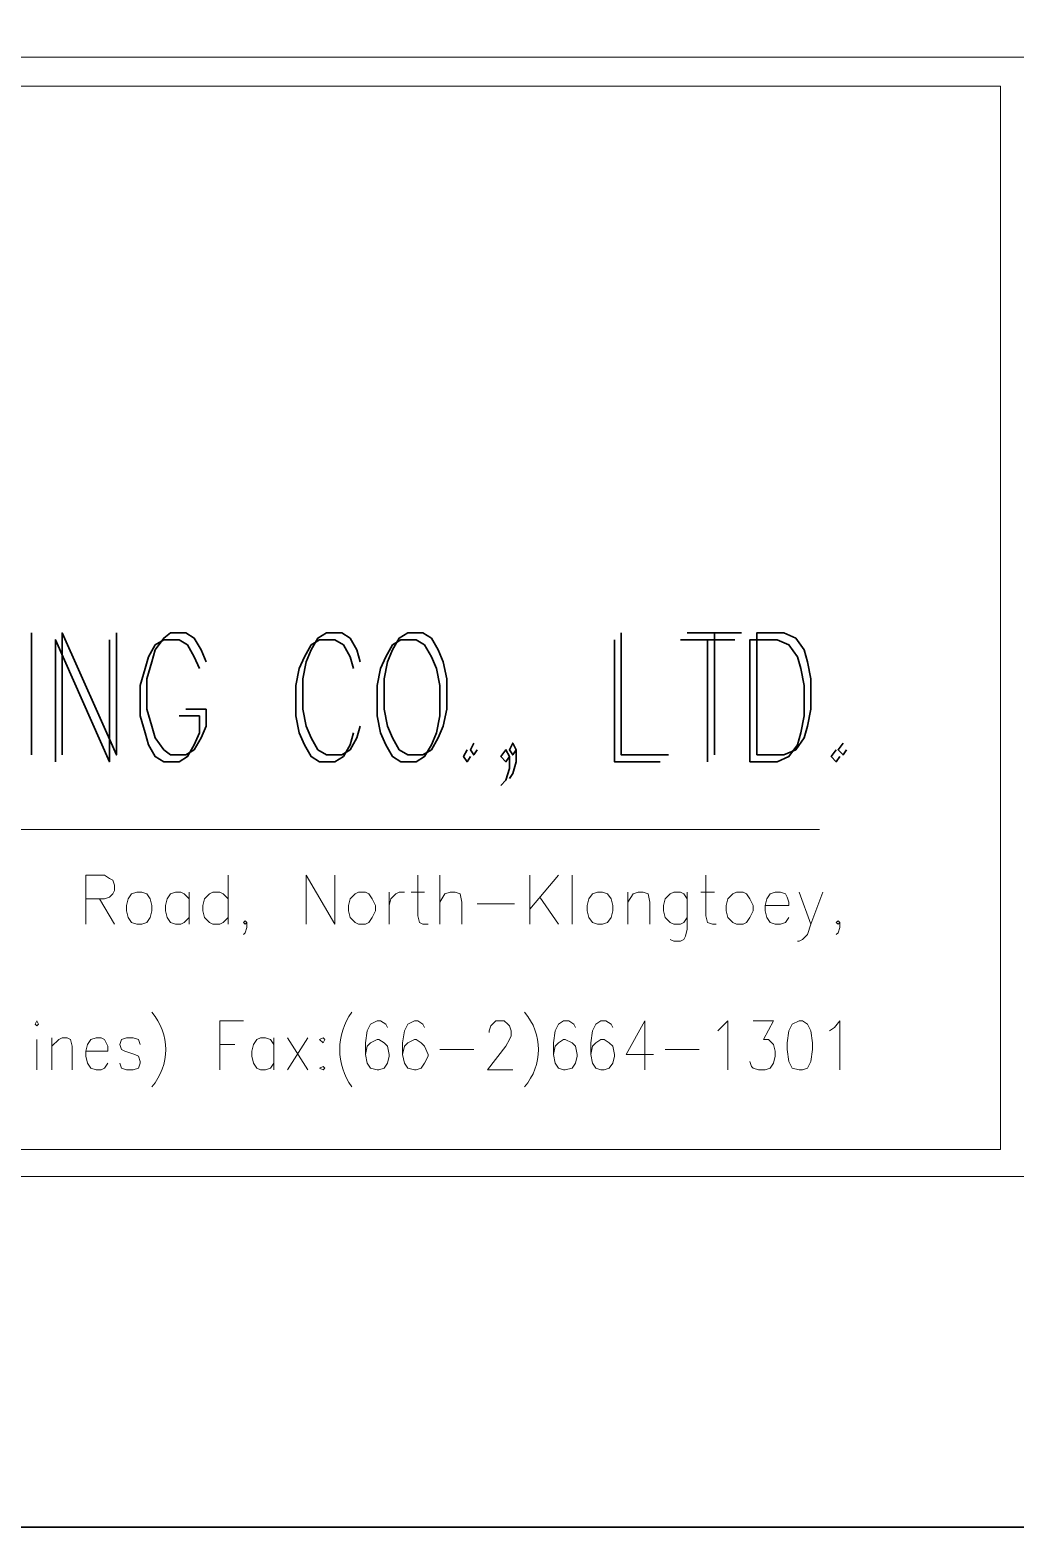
# Model space of a CAD drawing. Header units: millimetres. Extents: x 12053 to 14213, y -1155 to 627.
# Drawn here: x 13719 to 13783.1, y -466 to -368.6 of the extents above; entities that cross this region are included whole.
import ezdxf

# ---------------------------------------------------------------- set-up
doc = ezdxf.new("R2010")
doc.units = ezdxf.units.MM
doc.header["$LTSCALE"] = 6
doc.layers.add('PDF_Geometry', color=7, linetype='Continuous')

msp = doc.modelspace()

# ---------------------------------------------------------------- linework, layer by layer
at = {"layer": 'PDF_Geometry', "lineweight": 35}
for points in [[(13182.433, -466.04), (14213.257, -466.04), (14213.257, 260.184), (13182.433, 260.184)], [(13743.168, -408.286), (13742.617, -408.617), (13742.176, -409.388), (13741.846, -410.16), (13741.625, -411.262), (13741.625, -413.246), (13741.846, -414.348), (13742.176, -415.12), (13742.617, -415.891), (13743.168, -416.222), (13744.16, -416.222), (13744.711, -415.891), (13745.152, -415.12), (13745.483, -414.348), (13745.703, -413.246), (13745.703, -411.262), (13745.483, -410.16), (13745.152, -409.388), (13744.711, -408.617), (13744.16, -408.286)], [(13743.609, -407.845), (13743.058, -408.176), (13742.617, -408.947), (13742.286, -409.719), (13742.066, -410.821), (13742.066, -412.805), (13742.286, -413.907), (13742.617, -414.679), (13743.058, -415.45), (13743.609, -415.781), (13744.601, -415.781), (13745.152, -415.45), (13745.593, -414.679), (13745.924, -413.907), (13746.144, -412.805), (13746.144, -410.821), (13745.924, -409.719), (13745.593, -408.947), (13745.152, -408.176), (13744.601, -407.845)], [(13765.873, -416.222), (13765.873, -408.286), (13767.637, -408.286), (13768.408, -408.617), (13768.959, -409.388), (13769.18, -410.16), (13769.4, -411.262), (13769.4, -413.246), (13769.18, -414.348), (13768.959, -415.12), (13768.408, -415.891), (13767.637, -416.222)], [(13766.314, -415.781), (13766.314, -407.845), (13768.077, -407.845), (13768.849, -408.176), (13769.4, -408.947), (13769.62, -409.719), (13769.841, -410.821), (13769.841, -412.805), (13769.62, -413.907), (13769.4, -414.679), (13768.849, -415.45), (13768.077, -415.781)]]:
    msp.add_lwpolyline(points, close=True, dxfattribs=at)
at = {"layer": 'PDF_Geometry', "lineweight": 9}
for points in [[(13605.727, -443.225), (13607.6, -443.225), (13960.471, -443.225), (13960.471, -370.371), (13435.22, -370.371), (13435.22, -443.225), (13607.6, -443.225)], [(13607.6, -372.245), (13776.344, -372.245)], [(13610.686, -420.63), (13770.392, -420.63)], [(13722.668, -426.803), (13722.668, -423.606), (13723.88, -423.606), (13724.211, -423.827), (13724.431, -423.937), (13724.541, -424.268), (13724.541, -424.598), (13724.431, -424.819), (13724.211, -425.039), (13723.88, -425.149), (13722.668, -425.149)], [(13731.926, -423.606), (13731.926, -426.803)], [(13736.996, -426.803), (13736.996, -423.606), (13738.87, -426.803), (13738.87, -423.606)], [(13744.27, -423.606), (13744.27, -426.252), (13744.381, -426.692), (13744.601, -426.803), (13744.932, -426.803)], [(13745.703, -423.606), (13745.703, -426.803)], [(13751.545, -423.606), (13751.545, -426.803)], [(13753.418, -423.606), (13751.545, -425.811)], [(13754.3, -423.606), (13754.3, -426.803)], [(13763.007, -423.606), (13763.007, -426.252), (13763.118, -426.692), (13763.448, -426.803), (13763.669, -426.803)], [(13729.391, -425.149), (13729.06, -424.819), (13728.84, -424.708), (13728.509, -424.708), (13728.179, -424.819), (13727.958, -425.149), (13727.848, -425.59), (13727.848, -425.921), (13727.958, -426.362), (13728.179, -426.692), (13728.509, -426.803), (13728.84, -426.803), (13729.06, -426.692), (13729.391, -426.362)], [(13729.391, -424.708), (13729.391, -426.803)], [(13731.926, -425.149), (13731.595, -424.819), (13731.375, -424.708), (13730.934, -424.708), (13730.714, -424.819), (13730.383, -425.149), (13730.273, -425.59), (13730.273, -425.921), (13730.383, -426.362), (13730.714, -426.692), (13730.934, -426.803), (13731.375, -426.803), (13731.595, -426.692), (13731.926, -426.362)], [(13742.397, -424.708), (13742.397, -426.803)], [(13742.397, -425.59), (13742.507, -425.149), (13742.838, -424.819), (13743.058, -424.708), (13743.389, -424.708)], [(13743.829, -424.708), (13744.711, -424.708)], [(13745.703, -425.37), (13746.034, -424.819), (13746.364, -424.708), (13746.695, -424.708), (13747.026, -424.819), (13747.136, -425.37), (13747.136, -426.803)], [(13757.937, -424.708), (13757.937, -426.803)], [(13757.937, -425.37), (13758.268, -424.819), (13758.599, -424.708), (13758.929, -424.708), (13759.26, -424.819), (13759.37, -425.37), (13759.37, -426.803)], [(13761.795, -425.149), (13761.575, -424.819), (13761.354, -424.708), (13760.913, -424.708), (13760.693, -424.819), (13760.362, -425.149), (13760.252, -425.59), (13760.252, -425.921), (13760.362, -426.362), (13760.693, -426.692), (13760.913, -426.803), (13761.354, -426.803), (13761.575, -426.692), (13761.795, -426.362)], [(13761.795, -424.708), (13761.795, -427.133), (13761.685, -427.574), (13761.575, -427.795), (13761.354, -427.905), (13760.913, -427.905), (13760.693, -427.795)], [(13762.677, -424.708), (13763.558, -424.708)], [(13766.865, -425.59), (13768.408, -425.59), (13768.408, -425.37), (13768.298, -425.039), (13768.188, -424.819), (13767.857, -424.708), (13767.526, -424.708), (13767.196, -424.819), (13766.975, -425.149), (13766.865, -425.59), (13766.865, -425.921), (13766.975, -426.362), (13767.196, -426.692), (13767.526, -426.803), (13767.857, -426.803), (13768.188, -426.692), (13768.408, -426.362)], [(13769.069, -424.708), (13769.841, -426.803), (13770.612, -424.708)], [(13723.549, -425.149), (13724.541, -426.803)], [(13748.128, -425.48), (13750.553, -425.48)], [(13752.206, -425.039), (13753.418, -426.803)], [(13733.138, -426.692), (13733.028, -426.803), (13732.918, -426.692), (13733.028, -426.582), (13733.138, -426.692), (13733.138, -427.023), (13733.028, -427.354), (13732.918, -427.464)], [(13769.841, -426.803), (13769.62, -427.464), (13769.29, -427.795), (13769.069, -427.905), (13768.959, -427.905)], [(13771.715, -426.692), (13771.604, -426.803), (13771.494, -426.692), (13771.604, -426.582), (13771.715, -426.692), (13771.715, -427.023), (13771.604, -427.354), (13771.494, -427.464)], [(13731.375, -436.281), (13731.375, -433.085), (13732.918, -433.085)], [(13742.286, -433.526), (13742.176, -433.305), (13741.846, -433.085), (13741.625, -433.085), (13741.184, -433.305), (13740.964, -433.746), (13740.854, -434.518), (13740.854, -435.289), (13740.964, -435.84), (13741.184, -436.171), (13741.625, -436.281), (13741.735, -436.281), (13742.066, -436.171), (13742.286, -435.84), (13742.397, -435.4), (13742.397, -435.289), (13742.286, -434.738), (13742.066, -434.518), (13741.735, -434.297), (13741.625, -434.297), (13741.184, -434.518), (13740.964, -434.738), (13740.854, -435.289)], [(13744.711, -433.526), (13744.601, -433.305), (13744.27, -433.085), (13744.05, -433.085), (13743.609, -433.305), (13743.389, -433.746), (13743.278, -434.518), (13743.278, -435.289), (13743.389, -435.84), (13743.609, -436.171), (13744.05, -436.281), (13744.16, -436.281), (13744.491, -436.171), (13744.711, -435.84), (13744.932, -435.4), (13744.932, -435.289), (13744.711, -434.738), (13744.491, -434.518), (13744.16, -434.297), (13744.05, -434.297), (13743.609, -434.518), (13743.389, -434.738), (13743.278, -435.289)], [(13748.899, -433.857), (13748.899, -433.746), (13749.01, -433.416), (13749.12, -433.305), (13749.34, -433.085), (13749.891, -433.085), (13750.112, -433.305), (13750.222, -433.416), (13750.332, -433.746), (13750.332, -434.077), (13750.222, -434.297), (13750.002, -434.738), (13748.789, -436.281), (13750.443, -436.281)], [(13754.521, -433.526), (13754.41, -433.305), (13754.08, -433.085), (13753.749, -433.085), (13753.418, -433.305), (13753.198, -433.746), (13753.088, -434.518), (13753.088, -435.289), (13753.198, -435.84), (13753.418, -436.171), (13753.749, -436.281), (13753.859, -436.281), (13754.3, -436.171), (13754.521, -435.84), (13754.631, -435.4), (13754.631, -435.289), (13754.521, -434.738), (13754.3, -434.518), (13753.859, -434.297), (13753.749, -434.297), (13753.418, -434.518), (13753.198, -434.738), (13753.088, -435.289)], [(13756.945, -433.526), (13756.835, -433.305), (13756.505, -433.085), (13756.174, -433.085), (13755.843, -433.305), (13755.623, -433.746), (13755.513, -434.518), (13755.513, -435.289), (13755.623, -435.84), (13755.843, -436.171), (13756.174, -436.281), (13756.394, -436.281), (13756.725, -436.171), (13756.945, -435.84), (13757.056, -435.4), (13757.056, -435.289), (13756.945, -434.738), (13756.725, -434.518), (13756.394, -434.297), (13756.174, -434.297), (13755.843, -434.518), (13755.623, -434.738), (13755.513, -435.289)], [(13759.04, -436.281), (13759.04, -433.085), (13757.827, -435.289), (13759.591, -435.289)], [(13763.779, -433.746), (13763.999, -433.526), (13764.44, -433.085), (13764.44, -436.281)], [(13766.093, -433.085), (13767.416, -433.085), (13766.755, -434.297), (13767.085, -434.297), (13767.306, -434.518), (13767.416, -434.628), (13767.526, -435.069), (13767.526, -435.4), (13767.416, -435.84), (13767.196, -436.171), (13766.865, -436.281), (13766.424, -436.281), (13766.093, -436.171), (13765.983, -436.061), (13765.873, -435.73)], [(13771.053, -433.746), (13771.384, -433.526), (13771.715, -433.085), (13771.715, -436.281)], [(13719.471, -434.297), (13719.471, -436.281)], [(13720.463, -434.187), (13720.463, -436.281)], [(13720.463, -434.738), (13720.904, -434.297), (13721.125, -434.187), (13721.455, -434.187), (13721.676, -434.297), (13721.786, -434.738), (13721.786, -436.281)], [(13722.668, -435.069), (13724.101, -435.069), (13724.101, -434.738), (13723.99, -434.518), (13723.88, -434.297), (13723.66, -434.187), (13723.329, -434.187), (13722.998, -434.297), (13722.778, -434.628), (13722.668, -435.069), (13722.668, -435.4), (13722.778, -435.84), (13722.998, -436.171), (13723.329, -436.281), (13723.66, -436.281), (13723.88, -436.171), (13724.101, -435.84)], [(13726.195, -434.628), (13726.084, -434.297), (13725.754, -434.187), (13725.313, -434.187), (13724.982, -434.297), (13724.872, -434.628), (13724.982, -434.959), (13725.203, -435.069), (13725.864, -435.289), (13726.084, -435.4), (13726.195, -435.73), (13726.195, -435.84), (13726.084, -436.171), (13725.754, -436.281), (13725.313, -436.281), (13724.982, -436.171), (13724.872, -435.84)], [(13734.902, -434.628), (13734.681, -434.297), (13734.351, -434.187), (13734.02, -434.187), (13733.8, -434.297), (13733.579, -434.628), (13733.469, -435.069), (13733.469, -435.4), (13733.579, -435.84), (13733.8, -436.171), (13734.02, -436.281), (13734.351, -436.281), (13734.681, -436.171), (13734.902, -435.84)], [(13734.902, -434.187), (13734.902, -436.281)], [(13735.784, -434.187), (13737.106, -436.281)], [(13737.106, -434.187), (13735.784, -436.281)], [(13731.375, -434.628), (13732.367, -434.628)], [(13745.703, -434.959), (13747.908, -434.959)], [(13760.362, -434.959), (13762.566, -434.959)], [(13607.6, -441.462), (13776.344, -441.462)]]:
    msp.add_lwpolyline(points, dxfattribs=at)
for points in [[(13782.185, -441.462), (13607.6, -441.462), (13607.6, -372.245), (13782.185, -372.245)], [(13725.974, -424.708), (13725.644, -424.819), (13725.423, -425.149), (13725.313, -425.59), (13725.313, -425.921), (13725.423, -426.362), (13725.644, -426.692), (13725.974, -426.803), (13726.305, -426.803), (13726.636, -426.692), (13726.856, -426.362), (13726.966, -425.921), (13726.966, -425.59), (13726.856, -425.149), (13726.636, -424.819), (13726.305, -424.708)], [(13740.413, -424.708), (13740.192, -424.819), (13739.862, -425.149), (13739.751, -425.59), (13739.751, -425.921), (13739.862, -426.362), (13740.192, -426.692), (13740.413, -426.803), (13740.854, -426.803), (13741.074, -426.692), (13741.294, -426.362), (13741.515, -425.921), (13741.515, -425.59), (13741.294, -425.149), (13741.074, -424.819), (13740.854, -424.708)], [(13755.953, -424.708), (13755.623, -424.819), (13755.402, -425.149), (13755.292, -425.59), (13755.292, -425.921), (13755.402, -426.362), (13755.623, -426.692), (13755.953, -426.803), (13756.284, -426.803), (13756.615, -426.692), (13756.835, -426.362), (13756.945, -425.921), (13756.945, -425.59), (13756.835, -425.149), (13756.615, -424.819), (13756.284, -424.708)], [(13764.991, -424.708), (13764.771, -424.819), (13764.44, -425.149), (13764.33, -425.59), (13764.33, -425.921), (13764.44, -426.362), (13764.771, -426.692), (13764.991, -426.803), (13765.432, -426.803), (13765.653, -426.692), (13765.873, -426.362), (13766.093, -425.921), (13766.093, -425.59), (13765.873, -425.149), (13765.653, -424.819), (13765.432, -424.708)], [(13719.361, -433.305), (13719.471, -433.416), (13719.582, -433.305), (13719.471, -433.085)], [(13769.069, -433.085), (13768.628, -433.305), (13768.408, -433.746), (13768.298, -434.518), (13768.298, -434.959), (13768.408, -435.73), (13768.628, -436.171), (13769.069, -436.281), (13769.29, -436.281), (13769.62, -436.171), (13769.841, -435.73), (13769.951, -434.959), (13769.951, -434.518), (13769.841, -433.746), (13769.62, -433.305), (13769.29, -433.085)], [(13738.098, -434.187), (13737.878, -434.297), (13738.098, -434.518), (13738.208, -434.297)], [(13738.098, -436.061), (13737.878, -436.171), (13738.098, -436.281), (13738.208, -436.171)]]:
    msp.add_lwpolyline(points, close=True, dxfattribs=at)
at = {"layer": 'PDF_Geometry', "lineweight": 35}
for points in [[(13719.141, -415.781), (13719.141, -407.845)], [(13720.684, -416.222), (13720.684, -408.286), (13724.211, -416.222), (13724.211, -408.286)], [(13721.125, -415.781), (13721.125, -407.845), (13724.652, -415.781), (13724.652, -407.845)], [(13730.052, -410.16), (13729.722, -409.388), (13729.281, -408.617), (13728.73, -408.286), (13727.738, -408.286), (13727.187, -408.617), (13726.746, -409.388), (13726.525, -410.16), (13726.195, -411.262), (13726.195, -413.246), (13726.525, -414.348), (13726.746, -415.12), (13727.187, -415.891), (13727.738, -416.222), (13728.73, -416.222), (13729.281, -415.891), (13729.722, -415.12), (13730.052, -414.348), (13730.052, -413.246), (13728.73, -413.246)], [(13730.493, -409.719), (13730.162, -408.947), (13729.722, -408.176), (13729.171, -407.845), (13728.179, -407.845), (13727.738, -408.176), (13727.187, -408.947), (13726.966, -409.719), (13726.636, -410.821), (13726.636, -412.805), (13726.966, -413.907), (13727.187, -414.679), (13727.738, -415.45), (13728.179, -415.781), (13729.171, -415.781), (13729.722, -415.45), (13730.162, -414.679), (13730.493, -413.907), (13730.493, -412.805), (13729.171, -412.805)], [(13740.082, -410.16), (13739.862, -409.388), (13739.421, -408.617), (13738.87, -408.286), (13737.878, -408.286), (13737.327, -408.617), (13736.886, -409.388), (13736.555, -410.16), (13736.335, -411.262), (13736.335, -413.246), (13736.555, -414.348), (13736.886, -415.12), (13737.327, -415.891), (13737.878, -416.222), (13738.87, -416.222), (13739.421, -415.891), (13739.862, -415.12), (13740.082, -414.348)], [(13740.523, -409.719), (13740.303, -408.947), (13739.862, -408.176), (13739.311, -407.845), (13738.319, -407.845), (13737.768, -408.176), (13737.327, -408.947), (13736.996, -409.719), (13736.776, -410.821), (13736.776, -412.805), (13736.996, -413.907), (13737.327, -414.679), (13737.768, -415.45), (13738.319, -415.781), (13739.311, -415.781), (13739.862, -415.45), (13740.303, -414.679), (13740.523, -413.907)], [(13757.056, -408.286), (13757.056, -416.222), (13760.031, -416.222)], [(13757.496, -407.845), (13757.496, -415.781), (13760.583, -415.781)], [(13761.354, -408.286), (13764.881, -408.286)], [(13761.795, -407.845), (13765.322, -407.845)], [(13763.118, -408.286), (13763.118, -416.222)], [(13763.558, -407.845), (13763.558, -415.781)], [(13747.908, -415.009), (13747.687, -415.45), (13747.908, -415.781), (13748.128, -415.45)], [(13750.663, -415.45), (13750.443, -415.781), (13750.222, -415.45), (13750.443, -415.009), (13750.663, -415.45), (13750.663, -416.222), (13750.443, -416.993), (13750.222, -417.324)], [(13771.935, -415.009), (13771.604, -415.45), (13771.935, -415.781), (13772.155, -415.45)], [(13747.467, -415.45), (13747.246, -415.891), (13747.467, -416.222), (13747.687, -415.891)], [(13750.222, -415.891), (13750.002, -416.222), (13749.671, -415.891), (13750.002, -415.45), (13750.222, -415.891), (13750.222, -416.663), (13750.002, -417.434), (13749.671, -417.765)], [(13771.494, -415.45), (13771.163, -415.891), (13771.494, -416.222), (13771.715, -415.891)]]:
    msp.add_lwpolyline(points, dxfattribs=at)
at = {"layer": 'PDF_Geometry', "lineweight": 9}
for centre, radius, start, end in [((13724.135, -434.959), 3.728, 319.42167, 40.57833), ((13743.326, -434.959), 4.139, 144.13289, 215.86711), ((13748.383, -434.959), 3.728, 319.42167, 40.57833)]:
    msp.add_arc(centre, radius, start, end, dxfattribs=at)

doc.saveas('drawing.dxf')
